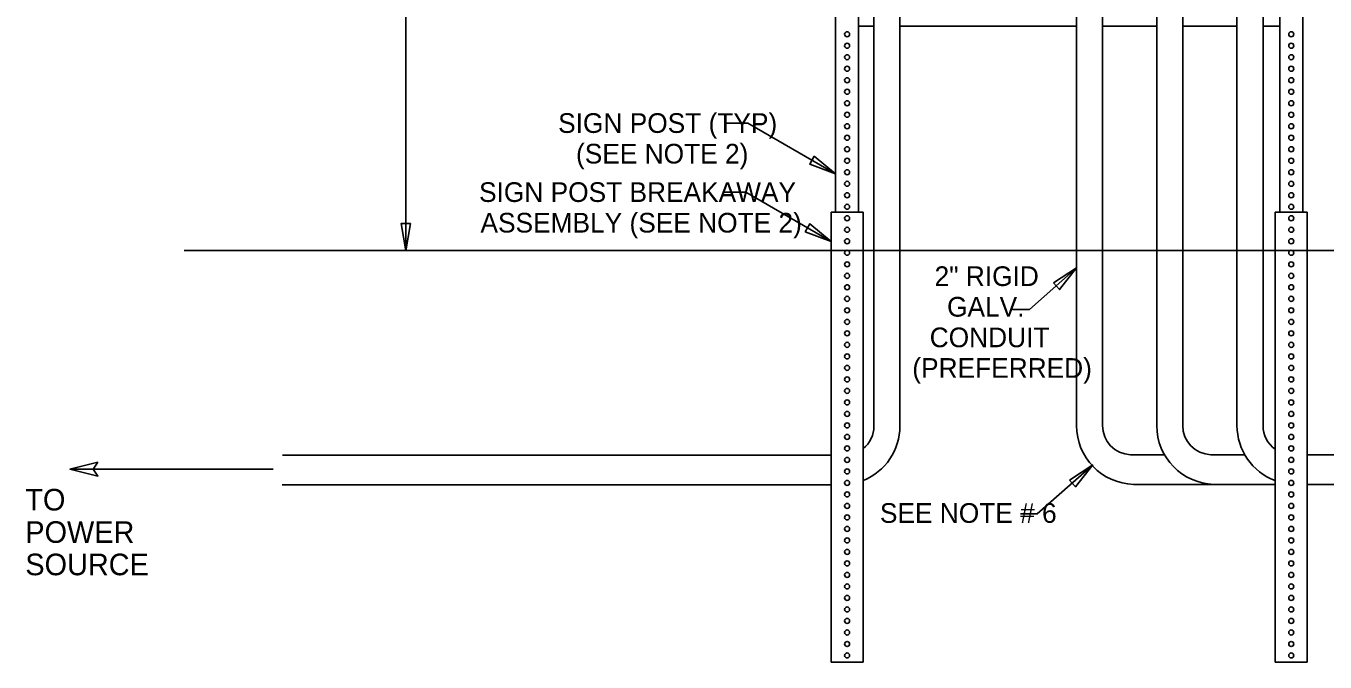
# Model space of a CAD drawing. Extents: x 214739.5 to 214754.8, y 214768.8 to 214778.1.
# Drawn here: x 214739.484 to 214743.944, y 214772.733 to 214774.915 of the extents above; entities that cross this region are included whole.
import ezdxf

# ---------------------------------------------------------------- set-up
doc = ezdxf.new("R2010")
doc.units = 0
for name, color, linetype in [('Default', 7, 'Continuous'), ('SD_P_Dimension Lines', 7, 'Continuous'), ('SD_P_Dimension Text', 7, 'Continuous'), ('SD_P_Frame', 7, 'Continuous'), ('SD_P_Prop Object Lines', 7, 'Continuous'), ('SD_P_Subtitles', 7, 'Continuous')]:
    doc.layers.add(name, color=color, linetype=linetype)

msp = doc.modelspace()

# ---------------------------------------------------------------- linework, layer by layer
at = {"layer": 'SD_P_Dimension Lines'}
for p, q in [((214740.7877, 214776.5224), (214740.7877, 214774.1447)), ((214741.9621, 214774.582), (214741.8871, 214774.582)), ((214742.2636, 214774.4079), (214741.9621, 214774.582)), ((214741.9556, 214774.345), (214741.8806, 214774.345)), ((214742.2485, 214774.1759), (214741.9556, 214774.345)), ((214743.0908, 214774.0852), (214742.9294, 214773.9423)), ((214742.9294, 214773.9423), (214742.8713, 214773.9423)), ((214743.1441, 214773.4073), (214742.9561, 214773.2408)), ((214742.9561, 214773.2408), (214742.898, 214773.2408))]:
    msp.add_line(p, q, dxfattribs=at)
for points in [[(214742.1902, 214774.4683), (214742.2636, 214774.4079), (214742.1746, 214774.4413)], [(214740.8035, 214774.2375), (214740.7879, 214774.1437), (214740.7723, 214774.2375)], [(214742.1595, 214774.2093), (214742.2485, 214774.1759), (214742.1751, 214774.2363)], [(214743.0115, 214774.0336), (214743.0912, 214774.0853), (214743.0325, 214774.0106)], [(214743.0668, 214773.3571), (214743.1465, 214773.4088), (214743.0878, 214773.334)]]:
    msp.add_lwpolyline(points, close=True, dxfattribs=at)
at = {"layer": 'SD_P_Frame'}
msp.add_line((214739.6347, 214773.3947), (214740.3324, 214773.3947), dxfattribs=at)
msp.add_lwpolyline([(214739.7307, 214773.4187), (214739.7147, 214773.3947), (214739.7307, 214773.3707), (214739.6347, 214773.3947)], close=True, dxfattribs=at)
at = {"layer": 'SD_P_Prop Object Lines'}
for p, q in [((214742.3952, 214775.8538), (214742.3952, 214774.1447)), ((214742.4845, 214775.8563), (214742.4845, 214774.1447)), ((214743.0908, 214775.8538), (214743.0908, 214774.1447)), ((214743.1801, 214775.8563), (214743.1801, 214774.1447)), ((214743.3663, 214775.8563), (214743.3663, 214774.1447)), ((214743.4556, 214775.8538), (214743.4556, 214774.1447)), ((214743.6418, 214775.8563), (214743.6418, 214774.1447)), ((214743.7311, 214775.8538), (214743.7311, 214774.1447)), ((214742.2636, 214775.6796), (214742.2636, 214774.2758)), ((214742.3426, 214775.6691), (214742.3426, 214774.2758)), ((214743.7885, 214775.6691), (214743.7885, 214774.2758)), ((214743.8674, 214775.6796), (214743.8674, 214774.2758)), ((214742.3952, 214774.9149), (214742.3426, 214774.9149)), ((214743.0908, 214774.9149), (214742.4845, 214774.9149)), ((214743.3663, 214774.9149), (214743.1801, 214774.9149)), ((214743.6418, 214774.9149), (214743.4556, 214774.9149)), ((214743.7872, 214774.9149), (214743.7311, 214774.9149)), ((214742.3582, 214774.2758), (214742.2479, 214774.2758)), ((214742.2479, 214774.2758), (214742.2479, 214772.7328)), ((214742.3584, 214774.2758), (214742.3584, 214772.7328)), ((214743.7726, 214774.2758), (214743.7726, 214772.7328)), ((214743.7728, 214774.2758), (214743.8831, 214774.2758)), ((214743.8831, 214774.2758), (214743.8831, 214772.7328)), ((214742.3952, 214774.1447), (214742.3952, 214773.5423)), ((214742.4845, 214774.1447), (214742.4845, 214773.5423)), ((214743.0908, 214774.1447), (214743.0908, 214773.5439)), ((214743.1801, 214774.1447), (214743.1801, 214773.5439)), ((214743.3663, 214774.1447), (214743.3663, 214773.5439)), ((214743.4556, 214774.1447), (214743.4556, 214773.5439)), ((214743.6418, 214774.1447), (214743.6418, 214773.5439)), ((214743.7311, 214774.1447), (214743.7311, 214773.5439)), ((214740.3639, 214773.4423), (214742.2479, 214773.4423)), ((214743.2762, 214773.444), (214743.3928, 214773.444)), ((214743.5517, 214773.444), (214743.6683, 214773.444)), ((214743.8831, 214773.444), (214744.6262, 214773.444)), ((214740.3628, 214773.3407), (214742.2479, 214773.3407)), ((214743.2868, 214773.3424), (214743.3996, 214773.3424)), ((214743.3996, 214773.3424), (214743.7726, 214773.3424)), ((214743.8831, 214773.3424), (214744.6262, 214773.3424)), ((214742.2479, 214772.7328), (214742.3584, 214772.7328)), ((214743.8831, 214772.7328), (214743.7726, 214772.7328))]:
    msp.add_line(p, q, dxfattribs=at)
for centre in [(214742.3031, 214774.8868), (214743.828, 214774.8868), (214742.3031, 214774.8473), (214743.828, 214774.8473), (214742.3031, 214774.8079), (214742.3031, 214774.7684), (214743.828, 214774.8079), (214743.828, 214774.7684), (214742.3031, 214774.7289), (214743.828, 214774.7289), (214742.3031, 214774.6894), (214743.828, 214774.6894), (214742.3031, 214774.65), (214743.828, 214774.65), (214742.3031, 214774.6105), (214743.828, 214774.6105), (214742.3031, 214774.571), (214743.828, 214774.571), (214742.3031, 214774.5315), (214743.828, 214774.5315), (214742.3031, 214774.4921), (214743.828, 214774.4921), (214742.3031, 214774.4526), (214742.3031, 214774.4131), (214743.828, 214774.4526), (214743.828, 214774.4131), (214742.3031, 214774.3736), (214743.828, 214774.3736), (214742.3031, 214774.3342), (214743.828, 214774.3342), (214742.3031, 214774.2947), (214743.828, 214774.2947), (214742.3031, 214774.2552), (214743.828, 214774.2552), (214742.3031, 214774.2157), (214743.828, 214774.2157), (214742.3031, 214774.1763), (214743.828, 214774.1763), (214742.3031, 214774.1368), (214743.828, 214774.1368), (214742.3031, 214774.0973), (214742.3031, 214774.0578), (214743.828, 214774.0973), (214743.828, 214774.0578), (214742.3031, 214774.0184), (214743.828, 214774.0184), (214742.3031, 214773.9789), (214743.828, 214773.9789), (214742.3031, 214773.9394), (214743.828, 214773.9394), (214742.3031, 214773.8999), (214743.828, 214773.8999), (214742.3031, 214773.8605), (214743.828, 214773.8605), (214742.3031, 214773.821), (214743.828, 214773.821), (214742.3031, 214773.7815), (214743.828, 214773.7815), (214742.3031, 214773.742), (214742.3031, 214773.7026), (214743.828, 214773.742), (214743.828, 214773.7026), (214742.3031, 214773.6631), (214743.828, 214773.6631), (214742.3031, 214773.6236), (214743.828, 214773.6236), (214742.3031, 214773.5841), (214743.828, 214773.5841), (214742.3031, 214773.5447), (214743.828, 214773.5447), (214742.3031, 214773.5052), (214743.828, 214773.5052), (214742.3031, 214773.4657), (214743.828, 214773.4657), (214742.3031, 214773.4262), (214742.3031, 214773.3868), (214743.828, 214773.4262), (214743.828, 214773.3868), (214742.3031, 214773.3473), (214743.828, 214773.3473), (214742.3031, 214773.3078), (214743.828, 214773.3078), (214742.3031, 214773.2683), (214743.828, 214773.2683), (214742.3031, 214773.2289), (214743.828, 214773.2289), (214742.3031, 214773.1894), (214743.828, 214773.1894), (214742.3031, 214773.1499), (214743.828, 214773.1499), (214742.3031, 214773.1104), (214743.828, 214773.1104), (214742.3031, 214773.071), (214742.3031, 214773.0315), (214743.828, 214773.071), (214743.828, 214773.0315), (214742.3031, 214772.992), (214743.828, 214772.992), (214742.3031, 214772.9525), (214743.828, 214772.9525), (214742.3031, 214772.9131), (214743.828, 214772.9131), (214742.3031, 214772.8736), (214743.828, 214772.8736), (214742.3031, 214772.8341), (214743.828, 214772.8341), (214742.3031, 214772.7946), (214743.828, 214772.7946), (214742.3031, 214772.7552), (214743.828, 214772.7552)]:
    msp.add_circle(centre, 0.00864, dxfattribs=at)
for centre, radius, start, end in [((214742.2952, 214773.5423), 0.1, 309.2207, 0), ((214742.2829, 214773.5423), 0.2016, 291.9973, 0), ((214743.2924, 214773.5439), 0.2016, 180, 268.4207), ((214743.2801, 214773.5439), 0.1, 180, 267.7576), ((214743.5679, 214773.5439), 0.2016, 180, 268.4207), ((214743.5556, 214773.5439), 0.1, 180, 267.7576), ((214743.8434, 214773.5439), 0.2016, 180, 249.4522), ((214743.8311, 214773.5439), 0.1, 180, 234.2123)]:
    msp.add_arc(centre, radius, start, end, dxfattribs=at)
at = {"layer": 'SD_P_Subtitles'}
msp.add_lwpolyline([(214740.0262, 214774.1447), (214745.5559, 214774.1447)], dxfattribs=at)

# ---------------------------------------------------------------- texts
at = {"layer": 'Default'}
for s, p in [('TO', (214739.4814, 214773.2527)), ('POWER', (214739.4814, 214773.1416)), ('SOURCE', (214739.4814, 214773.0305))]:
    msp.add_text(s, height=0.0741, dxfattribs=at).set_placement(p)
at = {"layer": 'SD_P_Dimension Text'}
for s, p in [('SIGN POST (TYP)', (214741.3108, 214774.5482)), ('(SEE NOTE 2)', (214741.3722, 214774.4432)), ('SIGN POST BREAKAWAY', (214741.0393, 214774.3113)), ('ASSEMBLY (SEE NOTE 2)', (214741.0442, 214774.2063)), ('2" RIGID', (214742.6034, 214774.0229)), ('GALV.', (214742.6462, 214773.9179)), ('CONDUIT', (214742.5867, 214773.8129)), ('(PREFERRED) ', (214742.5269, 214773.7079)), ('SEE NOTE # 6', (214742.4157, 214773.2103))]:
    msp.add_text(s, height=0.0675, dxfattribs=at).set_placement(p)

doc.saveas('drawing.dxf')
